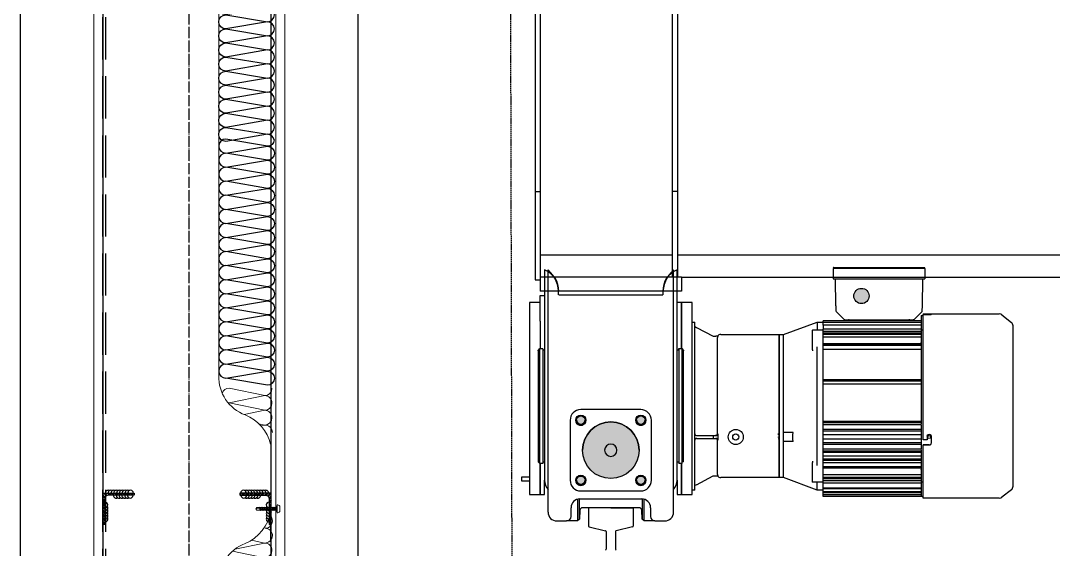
# Model space of a CAD drawing. Extents: x -1899985 to 1774885, y 556286 to 2175695.
# Drawn here: x -1703410 to -1701573, y 576213 to 577153 of the extents above; entities that cross this region are included whole.
import ezdxf

# ---------------------------------------------------------------- set-up
doc = ezdxf.new("R2010")
doc.units = 0
doc.header["$LTSCALE"] = 10
doc.header["$MEASUREMENT"] = 0
for name, pattern in [('20剖面图$0$DASH', [0.35, 0.25, -0.1]), ('20剖面图$0$DOTE', [2.42, 2, -0.2, 0.02, -0.2]), ('20剖面图$0$ZN-DASH', [0.35, 0.25, -0.1])]:
    doc.linetypes.add(name, pattern=pattern)
for name, color, linetype in [('20剖面图$0$!ZN1-填充-8', 8, 'Continuous'), ('20剖面图$0$!ZN4-焊缝-8', 8, 'Continuous'), ('20剖面图$0$!ZN5-钢材投影-40', 40, 'Continuous'), ('20剖面图$0$!ZN5-钢材断面-2', 2, 'Continuous'), ('20剖面图$0$!ZN6-虚线-8', 8, '20剖面图$0$ZN-DASH'), ('20剖面图$0$06A-01-03', 7, 'Continuous'), ('20剖面图$0$5剖面线层', 2, 'Continuous'), ('20剖面图$0$A-AXIS-DOTE', 14, '20剖面图$0$DOTE'), ('20剖面图$0$A-LIN-V', 9, 'Continuous'), ('20剖面图$0$COLUMN', 9, 'Continuous'), ('20剖面图$0$FAG16-10.01MA1-被', 7, 'Continuous'), ('20剖面图$0$FAG16-10.02MA1-被', 7, 'Continuous'), ('20剖面图$0$FAG16-10MA1-端梁结构', 7, 'Continuous'), ('20剖面图$0$FAG16-20.02MA1-轴', 7, 'Continuous'), ('20剖面图$0$FHSGH10105-主梁-01', 7, 'Continuous'), ('20剖面图$0$FHSGH10105-主梁-02', 7, 'Continuous'), ('20剖面图$0$FHSGH10105-主梁-06', 7, 'Continuous'), ('20剖面图$0$Fill', 8, 'Continuous'), ('20剖面图$0$G80接口', 7, 'Continuous'), ('20剖面图$0$G80箱体', 7, 'Continuous'), ('20剖面图$0$六角头螺栓_M5-135', 7, 'Continuous'), ('20剖面图$0$后端盖', 7, 'Continuous'), ('20剖面图$0$左缓冲器_M', 7, 'Continuous'), ('20剖面图$0$接线盒', 7, 'Continuous'), ('20剖面图$0$接线盒盖', 7, 'Continuous'), ('20剖面图$0$机壳', 7, 'Continuous'), ('20剖面图$0$电机接线盒密封垫', 7, 'Continuous'), ('20剖面图$0$端梁装置_M', 7, 'Continuous'), ('20剖面图$0$端盖', 7, 'Continuous'), ('20剖面图$0$连接板', 7, 'Continuous'), ('20剖面图$0$齿轴1', 7, 'Continuous'), ('A-LIN-V', 9, 'Continuous')]:
    doc.layers.add(name, color=color, linetype=linetype)
doc.layers.add('20剖面图$0$0_INSULATION', color=252, linetype='Continuous', lineweight=9, transparency=0.2)
doc.layers.add('20剖面图$0$0_SCREW RIVET', color=4, linetype='Continuous', lineweight=15)
doc.layers.add('20剖面图$0$彩钢板', color=6, linetype='Continuous', lineweight=15)

# ---------------------------------------------------------------- blocks, each defined once
blk = doc.blocks.new('20剖面图$0$G$C845E5159')
at = {"layer": '20剖面图$0$COLUMN'}
for points in [[(300, 700), (300, -11000), (-300, -11000), (-300, 700), (300, 700)], [(16800, 700), (16800, -11000), (16200, -11000), (16200, 700), (16800, 700)]]:
    blk.add_lwpolyline(points, dxfattribs=at)
blk = doc.blocks.new('20剖面图$0$zw$F472')
at = {"layer": '20剖面图$0$5剖面线层'}
h = blk.add_hatch(color=250, dxfattribs=at)
h.dxf.hatch_style = 1
h.paths.add_polyline_path([(78, 46, 1), (14, 46, 1)])
at = {"layer": '20剖面图$0$左缓冲器_M', "color": 7, "linetype": 'Continuous'}
for p, q in [((80, 92), (12, 92)), ((80, 92), (12, 92)), ((0, 80), (0, 12)), ((92, 12), (92, 80)), ((12, 0), (80, 0))]:
    blk.add_line(p, q, dxfattribs=at)
blk.add_circle((46, 46), 32, dxfattribs=at)
blk.add_circle((46, 46), 32, dxfattribs=at)
for centre, radius, start, end in [((12, 80), 12, 90, 180), ((12, 80), 12, 90, 180), ((12, 80), 5.76, 0, 359.9997), ((80, 80), 5.77, 0, 359.9997), ((80, 80), 5.76, 138.2865, 359.9997), ((80, 80), 12, 0, 90), ((80, 80), 12, 0, 90), ((80, 80), 5.76, 0, 30.6637), ((12, 80), 5.76, 179.9997, 359.9997), ((46, 46), 32, 0, 179.9997), ((80, 80), 5.76, 179.9997, 359.9997), ((12, 12), 12, 180, 270), ((12, 12), 5.76, 0, 359.9997), ((12, 12), 5.76, 179.9997, 359.9997), ((80, 12), 5.76, 0, 359.9997), ((80, 12), 5.76, 179.9997, 359.9997), ((80, 12), 12, 270, 0), ((80, 12), 5.77, 240.2721, 271.2954), ((80, 12), 5.77, 240.2724, 271.2951)]:
    blk.add_arc(centre, radius, start, end, dxfattribs=at)
at = {"layer": '20剖面图$0$端梁装置_M', "color": 7, "linetype": 'Continuous'}
for centre, start in [((12, 80), 0), ((80, 80), 0), ((12, 80), 179.9997), ((80, 80), 179.9997), ((12, 12), 0), ((12, 12), 179.9997), ((80, 12), 0), ((80, 12), 179.9997)]:
    blk.add_arc(centre, 4.8, start, 359.9997, dxfattribs=at)
blk = doc.blocks.new('20剖面图$0$3243243')
at = {"layer": '20剖面图$0$5剖面线层'}
h = blk.add_hatch(color=4, dxfattribs=at)
h.dxf.hatch_style = 1
h.paths.add_polyline_path([(1563064.9, 576038.9, 1), (1563037.7, 576038.9, 1)])
h = blk.add_hatch(color=4, dxfattribs=at)
h.dxf.hatch_style = 1
h.paths.add_polyline_path([(1562651.3, 575818.1, -0.999997), (1562666.4, 575818.1, -0.999997), (1562651.3, 575818.1)])
h.paths.add_polyline_path([(1562544.4, 575818.1, -0.999997), (1562559.5, 575818.1, -0.999997), (1562544.4, 575818.1)])
h.paths.add_polyline_path([(1562544.4, 575711.2, -0.999997), (1562559.5, 575711.2, -0.999996)])
h.paths.add_polyline_path([(1562651.3, 575711.2, -0.999997), (1562666.4, 575711.2, -0.999997)])
at = {"color": 6, "linetype": '20剖面图$0$DASH'}
blk.add_line((1562425.4, 577182.5), (1562434.8, 573190), dxfattribs=at)
at = {"color": 4}
blk.add_line((1562734.6, 575744.2), (1562731.5, 575744.2), dxfattribs=at)
at = {"color": 4, "ltscale": 0.5}
for p, q in [((1562565.5, 575660.9), (1562565.5, 575629.8)), ((1562605.4, 575662.5), (1562567.1, 575662.5)), ((1562605.4, 575662.5), (1562643.7, 575662.5)), ((1562645.3, 575660.9), (1562645.3, 575629.8)), ((1562566.7, 575628.3), (1562595.8, 575621.6)), ((1562597, 575620.1), (1562597, 575588.5)), ((1562613.8, 575620.1), (1562613.8, 575588.5)), ((1562644.1, 575628.3), (1562615, 575621.6))]:
    blk.add_line(p, q, dxfattribs=at)
at = {"color": 4}
blk.add_lwpolyline([(1562447.3, 575717.5), (1562460.8, 575717.5), (1562460.8, 575709.7), (1562447.3, 575709.7)], close=True, dxfattribs=at)
at = {"color": 4, "ltscale": 0.5}
for centre, start, end in [((1562567.1, 575660.9), 90, 180), ((1562643.7, 575660.9), 0, 90), ((1562567.1, 575629.8), 180, 257), ((1562595.4, 575620.1), 0, 77), ((1562615.4, 575620.1), 103, 180), ((1562643.7, 575629.8), 283, 0), ((1562595.4, 575588.5), 283, 0), ((1562615.4, 575588.5), 180, 257)]:
    blk.add_arc(centre, 1.57, start, end, dxfattribs=at)
at = {"layer": '20剖面图$0$06A-01-03', "color": 4, "linetype": 'Continuous'}
for p, q in [((1563160.9, 576006.9), (1563160.9, 576006.8)), ((1563160.9, 576006.9), (1563168, 576006.9)), ((1563168, 576006.8), (1563160.9, 576006.8)), ((1563160.9, 576006.8), (1563160.9, 576006)), ((1563160.9, 575783.4), (1563160.9, 576006)), ((1563160.9, 576006), (1563171.9, 576006)), ((1563168, 576006.9), (1563168, 576006.8)), ((1563168, 576006), (1563168, 576006.8)), ((1563175.8, 576006.5), (1563175.8, 576006.9)), ((1563175.8, 576006.9), (1563296.5, 576006.9)), ((1563301.3, 576005.3), (1563318.2, 575992)), ((1563321.2, 575700.6), (1563321.2, 575985.8)), ((1563168, 575788.9), (1563168, 575783.4)), ((1563175.8, 575777.9), (1563175.8, 575788.9)), ((1563168, 575783.4), (1563160.9, 575783.4)), ((1563171.9, 575774.1), (1563160.9, 575774.1)), ((1563160.9, 575774), (1563160.9, 575774.1)), ((1563160.9, 575679.5), (1563160.9, 575774)), ((1563160.9, 575774), (1563171.9, 575774)), ((1563318.2, 575694.4), (1563301.3, 575681.1)), ((1563168, 575679.5), (1563160.9, 575679.5)), ((1563296.5, 575679.5), (1563175.8, 575679.5))]:
    blk.add_line(p, q, dxfattribs=at)
for centre, radius, start, end in [((1563171.9, 576088.8), 81.9, 267.251, 272.749), ((1563296.5, 575999.1), 7.86, 51.8428, 90), ((1563313.3, 575985.8), 7.86, 0, 51.8428), ((1563171.9, 575788.9), 3.93, 359.6522, 180.3478), ((1563171.9, 575778), 3.91, 269.7971, 359.8507), ((1563171.9, 575777.9), 3.91, 269.7873, 359.8627), ((1563313.3, 575700.6), 7.86, 308.1572, 0), ((1563171.9, 575597.6), 81.9, 87.251, 92.749), ((1563296.5, 575687.3), 7.86, 270, 308.1572)]:
    blk.add_arc(centre, radius, start, end, dxfattribs=at)
blk.add_open_spline([(1563171.9, 576006), (1563172, 576006), (1563172.2, 576006), (1563172.4, 576006), (1563172.7, 576006), (1563173, 576006), (1563173.5, 576006.1), (1563174.1, 576006.1), (1563174.7, 576006.2), (1563175.2, 576006.2), (1563175.5, 576006.3), (1563175.7, 576006.3), (1563175.8, 576006.4), (1563175.8, 576006.4), (1563175.8, 576006.4), (1563175.8, 576006.5)], degree=3, knots=[0, 0, 0, 0, 0.041659, 0.083241, 0.124924, 0.187526, 0.250171, 0.374622, 0.499792, 0.624328, 0.7493, 0.81163, 0.874211, 0.937221, 1, 1, 1, 1], dxfattribs=at)
at = {"layer": '20剖面图$0$FAG16-10.01MA1-被', "color": 4, "linetype": 'Continuous'}
for p, q in [((1562546.1, 575677.6), (1562546.1, 575638.9)), ((1562549.6, 575642.1), (1562549.6, 575678.2)), ((1562661.2, 575678.2), (1562661.2, 575642.2)), ((1562664.5, 575638.9), (1562664.5, 575677.6)), ((1562550.4, 575658), (1562549.6, 575642.1)), ((1562655.7, 575662.5), (1562555.1, 575662.5)), ((1562661.2, 575642.2), (1562660.4, 575658)), ((1562546.1, 575638.9), (1562526.8, 575638.9)), ((1562549.6, 575642.1), (1562546.1, 575638.9)), ((1562664.5, 575638.9), (1562661.2, 575642.2)), ((1562684, 575638.9), (1562664.5, 575638.9))]:
    blk.add_line(p, q, dxfattribs=at)
for centre, start, end in [((1562555.1, 575657.8), 90, 177), ((1562655.7, 575657.8), 3, 90)]:
    blk.add_arc(centre, 4.71, start, end, dxfattribs=at)
at = {"layer": '20剖面图$0$FAG16-10.02MA1-被', "color": 4, "linetype": 'Continuous'}
for p, q in [((1562476.1, 575942.2), (1562479.3, 575945.3)), ((1562476.1, 575941.2), (1562476.1, 575942.2)), ((1562476.1, 575941.2), (1562476.1, 575744.2)), ((1562479.3, 575945.3), (1562479.3, 575944.3)), ((1562479.3, 575945.3), (1562484.5, 575945.3)), ((1562479.3, 575741.1), (1562479.3, 575944.3)), ((1562484.5, 575944.3), (1562484.5, 575945.3)), ((1562484.5, 575944.3), (1562484.5, 575741.1)), ((1562484.5, 575943), (1562487.5, 575943)), ((1562723.3, 575943), (1562726.3, 575943)), ((1562726.3, 575944.3), (1562726.3, 575945.3)), ((1562726.3, 575945.3), (1562731.5, 575945.3)), ((1562726.3, 575944.3), (1562726.3, 575741.1)), ((1562731.5, 575944.3), (1562731.5, 575945.3)), ((1562731.5, 575945.3), (1562734.6, 575942.2)), ((1562731.5, 575944.3), (1562731.5, 575741.1)), ((1562734.6, 575942.2), (1562734.6, 575941.2)), ((1562734.6, 575744.2), (1562734.6, 575941.2)), ((1562479.3, 575741.1), (1562476.1, 575744.2)), ((1562484.5, 575741.1), (1562479.3, 575741.1)), ((1562487.5, 575743.4), (1562484.5, 575743.4)), ((1562726.3, 575743.4), (1562723.3, 575743.4)), ((1562731.5, 575741.1), (1562726.3, 575741.1))]:
    blk.add_line(p, q, dxfattribs=at)
at = {"layer": '20剖面图$0$FAG16-10MA1-端梁结构', "color": 4, "linetype": 'Continuous'}
for p, q in [((1562487.5, 576085.2), (1562487.5, 575711.2)), ((1562493.8, 575654.6), (1562493.8, 576085.2)), ((1562717, 575654.6), (1562717, 576085.2)), ((1562723.3, 575711.2), (1562723.3, 576085.2)), ((1562698.1, 576047.3), (1562512.7, 576047.3)), ((1562512.7, 576041.1), (1562698.1, 576041.1)), ((1562731.1, 576027.1), (1562723.3, 576027.1)), ((1562731.1, 575995.6), (1562731.1, 576027.1)), ((1562731.1, 575995.6), (1562731.1, 575945.3)), ((1562479.7, 575717.5), (1562479.7, 575741.1)), ((1562731.1, 575741.1), (1562731.1, 575717.5)), ((1562479.7, 575717.5), (1562479.7, 575686.1)), ((1562487.5, 575686.1), (1562487.5, 575711.2)), ((1562723.3, 575711.2), (1562723.3, 575686.1)), ((1562731.1, 575686.1), (1562731.1, 575717.5)), ((1562479.7, 575686.1), (1562487.5, 575686.1)), ((1562550.4, 575678.2), (1562660.4, 575678.2)), ((1562723.3, 575686.1), (1562731.1, 575686.1)), ((1562534.7, 575646.8), (1562534.7, 575662.5)), ((1562676.1, 575662.5), (1562676.1, 575646.8)), ((1562509.5, 575638.9), (1562526.8, 575638.9)), ((1562684, 575638.9), (1562701.3, 575638.9))]:
    blk.add_line(p, q, dxfattribs=at)
for centre, radius, start, end in [((1562474, 576048.9), 38.7, 357.6766, 69.5037), ((1562457.8, 576043.7), 54.9, 357.2127, 49.0501), ((1562753, 576043.7), 54.9, 130.9499, 182.7873), ((1562736.8, 576048.9), 38.7, 110.4963, 182.3234), ((1562605.4, 575764.6), 11, 0, 180), ((1562605.4, 575764.6), 11, 180, 0), ((1562512.7, 575711.2), 25.1, 180, 221.4096), ((1562698.1, 575711.2), 25.1, 318.5904, 0), ((1562550.4, 575662.5), 15.7, 90, 180), ((1562660.4, 575662.5), 15.7, 0, 90), ((1562509.5, 575654.6), 15.7, 180, 270), ((1562526.8, 575646.8), 7.86, 270, 0), ((1562684, 575646.8), 7.86, 180, 270), ((1562701.3, 575654.6), 15.7, 270, 0)]:
    blk.add_arc(centre, radius, start, end, dxfattribs=at)
at = {"layer": '20剖面图$0$FAG16-20.02MA1-轴', "color": 4, "linetype": 'Continuous'}
for p, q in [((1562460.8, 576027.1), (1562460.8, 575995.6)), ((1562479.7, 576027.1), (1562460.8, 576027.1)), ((1562731.1, 576027.1), (1562731.1, 575995.6)), ((1562750, 576027.1), (1562731.1, 576027.1)), ((1562750, 575995.6), (1562750, 576027.1)), ((1562460.8, 575995.6), (1562460.8, 575717.5)), ((1562731.1, 575945.3), (1562731.1, 575995.6)), ((1562750, 575717.5), (1562750, 575995.6)), ((1562479.7, 575741.1), (1562479.7, 575717.5)), ((1562731.1, 575717.5), (1562731.1, 575741.1)), ((1562460.8, 575717.5), (1562460.8, 575686.1)), ((1562479.7, 575686.1), (1562479.7, 575717.5)), ((1562731.1, 575717.5), (1562731.1, 575686.1)), ((1562750, 575686.1), (1562750, 575717.5)), ((1562460.8, 575686.1), (1562479.7, 575686.1)), ((1562731.1, 575686.1), (1562750, 575686.1))]:
    blk.add_line(p, q, dxfattribs=at)
at = {"layer": '20剖面图$0$FHSGH10105-主梁-01', "color": 4, "linetype": 'Continuous'}
for p, q in [((1562470.6, 576982.5), (1562470.6, 576224.5)), ((1562479.7, 576982.5), (1562479.7, 576224.5)), ((1562470.6, 576224.5), (1562479.7, 576224.5)), ((1562470.6, 576224.5), (1562470.6, 576067.4)), ((1562479.7, 576224.5), (1562479.7, 576067.4)), ((1562470.6, 576067.4), (1562479.7, 576067.4))]:
    blk.add_line(p, q, dxfattribs=at)
at = {"layer": '20剖面图$0$FHSGH10105-主梁-02', "color": 4, "linetype": 'Continuous'}
for p, q in [((1562715.4, 576224.9), (1562715.4, 576982.5)), ((1562724.4, 576224.9), (1562724.4, 576982.5)), ((1562715.4, 576072.5), (1562715.4, 576224.9)), ((1562724.4, 576224.9), (1562715.4, 576224.9)), ((1562724.4, 576072.5), (1562724.4, 576224.9)), ((1562724.4, 576072.5), (1562715.4, 576072.5))]:
    blk.add_line(p, q, dxfattribs=at)
at = {"layer": '20剖面图$0$FHSGH10105-主梁-06', "color": 4, "linetype": 'Continuous'}
for p, q in [((1562479.7, 576111.8), (1562715.4, 576111.8)), ((1562724.4, 576111.8), (1570255.4, 576111.8)), ((1562731.1, 576072.5), (1570255.4, 576072.5))]:
    blk.add_line(p, q, dxfattribs=at)
at = {"layer": '20剖面图$0$G80接口', "color": 4, "linetype": 'Continuous'}
for p, q in [((1562912.6, 575970.5), (1562972.3, 575992.5)), ((1562972.3, 575992.5), (1562972.3, 575979)), ((1562972.3, 575992.5), (1562983.3, 575992.5)), ((1562983.3, 575987.1), (1562983.3, 575980.1)), ((1562904.8, 575715.9), (1562904.8, 575970.5)), ((1562904.8, 575970.5), (1562912.6, 575970.5)), ((1562912.6, 575796.1), (1562912.6, 575970.5)), ((1562964.5, 575978.9), (1562964.5, 575978.3)), ((1562964.5, 575977.6), (1562964.5, 575978.3)), ((1562983.3, 575978.3), (1562964.5, 575978.3)), ((1562964.5, 575968.6), (1562964.5, 575977.6)), ((1562964.5, 575966.5), (1562964.5, 575968.6)), ((1562983.3, 575968.6), (1562983.3, 575977.6)), ((1562964.5, 575943.4), (1562964.5, 575966.5)), ((1562983.3, 575953.1), (1562983.3, 575962.9)), ((1562964.5, 575943.4), (1562964.5, 575941.1)), ((1562972.3, 575739.5), (1562972.3, 575946.9)), ((1562983.3, 575889.9), (1562983.3, 575944.8)), ((1562983.3, 575816), (1562983.3, 575882.3)), ((1562983.3, 575801.2), (1562983.3, 575810)), ((1562929.6, 575796.1), (1562912.6, 575796.1)), ((1562912.6, 575780.3), (1562912.6, 575796.1)), ((1562983.3, 575784.3), (1562983.3, 575792.1)), ((1562929.6, 575780.3), (1562912.6, 575780.3)), ((1562912.6, 575715.9), (1562912.6, 575780.3)), ((1562983.3, 575766.4), (1562983.3, 575774.9)), ((1562983.3, 575753.5), (1562983.3, 575760.5)), ((1562964.5, 575745.3), (1562964.5, 575743)), ((1562964.5, 575719.9), (1562964.5, 575743)), ((1562983.3, 575741.6), (1562983.3, 575746.5)), ((1562983.3, 575723.5), (1562983.3, 575733.3)), ((1562912.6, 575715.9), (1562904.8, 575715.9)), ((1562972.3, 575693.9), (1562912.6, 575715.9)), ((1562964.5, 575717.8), (1562964.5, 575719.9)), ((1562964.5, 575708.9), (1562964.5, 575717.8)), ((1562983.3, 575708.9), (1562983.3, 575717.8)), ((1562964.5, 575708.1), (1562964.5, 575708.9)), ((1562964.5, 575708.1), (1562964.5, 575707.5)), ((1562983.3, 575708.1), (1562964.5, 575708.1)), ((1562972.3, 575693.9), (1562972.3, 575707.4)), ((1562983.3, 575693.9), (1562972.3, 575693.9))]:
    blk.add_line(p, q, dxfattribs=at)
for centre, radius, start, end in [((1562972, 575979), 0.34, 332.0769, 0.27), ((1564540.7, 576449.1), 1646.8, 197.6875, 197.7471), ((1562971.5, 575946.9), 0.868, 359.567, 17.3644), ((1562957.9, 575788.2), 29.4, 164.4802, 195.5198), ((1564541.2, 575237.2), 1647.3, 162.253, 162.3125), ((1562971.5, 575739.5), 0.868, 342.6356, 0.433), ((1562972, 575707.4), 0.34, 359.73, 27.9231)]:
    blk.add_arc(centre, radius, start, end, dxfattribs=at)
for points, knots in [([(1562972.3, 575978.8), (1562972.3, 575978.8), (1562972.2, 575978.7), (1562972.2, 575978.6), (1562972.1, 575978.5), (1562972, 575978.5), (1562972, 575978.4), (1562972, 575978.4), (1562972, 575978.4), (1562971.9, 575978.4), (1562971.9, 575978.4), (1562971.9, 575978.4), (1562971.9, 575978.4), (1562971.8, 575978.4), (1562971.8, 575978.4), (1562971.8, 575978.3), (1562971.8, 575978.3), (1562971.8, 575978.3), (1562971.8, 575978.3), (1562971.8, 575978.3), (1562971.8, 575978.3), (1562971.8, 575978.3), (1562971.8, 575978.3), (1562971.8, 575978.3)], [0, 0, 0, 0, 0.125, 0.25, 0.375, 0.5, 0.625, 0.625, 0.65625, 0.65625, 0.6875, 0.75, 0.875, 0.875, 0.9375, 0.96875, 0.984375, 0.988281, 0.988281, 0.990234, 0.990234, 0.992187, 1, 1, 1, 1]), ([(1562972.3, 575707.6), (1562972.3, 575707.6), (1562972.2, 575707.7), (1562972.2, 575707.8), (1562972.1, 575707.9), (1562972.1, 575707.9), (1562972, 575708), (1562972, 575708), (1562972, 575708), (1562972, 575708), (1562971.9, 575708), (1562971.9, 575708.1), (1562971.8, 575708.1), (1562971.8, 575708.1), (1562971.8, 575708.1), (1562971.8, 575708.1), (1562971.8, 575708.1), (1562971.8, 575708.1), (1562971.8, 575708.1), (1562971.8, 575708.1), (1562971.8, 575708.1)], [0, 0, 0, 0, 0.125, 0.25, 0.375, 0.5, 0.5, 0.5625, 0.5625, 0.625, 0.75, 0.875, 0.875, 0.9375, 0.96875, 0.984375, 0.988281, 0.988281, 0.992188, 1, 1, 1, 1])]:
    blk.add_open_spline(points, degree=3, knots=knots, dxfattribs=at)
at = {"layer": '20剖面图$0$G80箱体', "color": 4, "linetype": 'Continuous'}
for p, q in [((1562750, 575992.5), (1562754.7, 575992.5)), ((1562754.7, 575693.9), (1562754.7, 575992.5)), ((1562754.7, 575984.6), (1562757.8, 575983)), ((1562757.8, 575983), (1562787.7, 575967.3)), ((1562801, 575970.5), (1562904.8, 575970.5)), ((1562904.8, 575970.5), (1562904.8, 575715.9)), ((1562787.7, 575967.3), (1562792.2, 575967.3)), ((1562795.7, 575967.3), (1562792.2, 575967.3)), ((1562794.8, 575964), (1562794.8, 575793.7)), ((1562757.8, 575790.6), (1562787.7, 575790.6)), ((1562757.8, 575785.8), (1562787.7, 575785.8)), ((1562787.7, 575790.6), (1562792.2, 575790.6)), ((1562787.7, 575790.6), (1562787.7, 575785.8)), ((1562787.7, 575785.8), (1562792.2, 575785.8)), ((1562795.7, 575793.6), (1562795.7, 575782.8)), ((1562794.8, 575782.7), (1562794.8, 575722.4)), ((1562757.8, 575703.4), (1562787.7, 575719.1)), ((1562787.7, 575719.1), (1562792.2, 575719.1)), ((1562792.2, 575719.1), (1562795.7, 575719.1)), ((1562904.8, 575715.9), (1562801, 575715.9)), ((1562754.7, 575693.9), (1562750, 575693.9)), ((1562757.8, 575703.4), (1562754.7, 575701.8))]:
    blk.add_line(p, q, dxfattribs=at)
for radius in [13.4, 5.43]:
    blk.add_circle((1562827.8, 575788.2), radius, dxfattribs=at)
for centre, radius, start, end in [((1562801, 575964.2), 6.29, 90, 149.5894), ((1562801.1, 575964), 6.35, 147.957, 180.0192), ((1562757.8, 575793.7), 3.14, 180, 270), ((1562757.8, 575782.7), 3.14, 90, 180), ((1562801.1, 575722.4), 6.35, 179.9807, 212.0431), ((1562801, 575722.2), 6.29, 210.3893, 270)]:
    blk.add_arc(centre, radius, start, end, dxfattribs=at)
for points, degree, knots in [([(1562794.8, 575793.7), (1562794.8, 575793.3), (1562794.7, 575792.9), (1562794.4, 575792.1), (1562794.1, 575791.8), (1562793.5, 575791.2), (1562793.2, 575791), (1562792.4, 575790.6), (1562792, 575790.6), (1562791.6, 575790.6)], 3, [0, 0, 0, 0, 0.25, 0.25, 0.5, 0.5, 0.75, 0.75, 1, 1, 1, 1]), ([(1562791.6, 575785.8), (1562792, 575785.8), (1562792.4, 575785.8), (1562793.2, 575785.5), (1562793.5, 575785.2), (1562794.1, 575784.6), (1562794.4, 575784.3), (1562794.7, 575783.5), (1562794.8, 575783.1), (1562794.8, 575782.7)], 3, [0, 0, 0, 0, 0.25, 0.25, 0.5, 0.5, 0.75, 0.75, 1, 1, 1, 1]), ([(1562792.2, 575790.6), (1562792.9, 575790.6), (1562793.5, 575790.8), (1562794.1, 575791), (1562794.6, 575791.4), (1562794.8, 575791.6), (1562795, 575791.8), (1562795.2, 575792.1), (1562795.4, 575792.4), (1562795.5, 575792.6), (1562795.6, 575792.9), (1562795.7, 575793.3), (1562795.7, 575793.6)], 2, [0, 0, 0, 0.25, 0.25, 0.5, 0.5, 0.625, 0.625, 0.75, 0.75, 0.875, 0.875, 1, 1, 1]), ([(1562795.7, 575782.8), (1562795.7, 575783.5), (1562795.4, 575784), (1562795.2, 575784.3), (1562795, 575784.6), (1562794.8, 575784.8), (1562794.6, 575785), (1562794.1, 575785.4), (1562793.5, 575785.6), (1562792.9, 575785.8), (1562792.2, 575785.8)], 2, [0, 0, 0, 0.25, 0.25, 0.375, 0.375, 0.5, 0.5, 0.75, 0.75, 1, 1, 1])]:
    blk.add_open_spline(points, degree=degree, knots=knots, dxfattribs=at)
at = {"layer": '20剖面图$0$六角头螺栓_M5-135', "color": 4, "linetype": 'Continuous'}
for p, q in [((1562983.3, 575971), (1563002.7, 575971)), ((1563002.7, 575971), (1563157.8, 575971)), ((1563002.7, 575715.4), (1562983.3, 575715.4)), ((1563157.8, 575715.4), (1563002.7, 575715.4))]:
    blk.add_line(p, q, dxfattribs=at)
at = {"layer": '20剖面图$0$后端盖', "color": 4, "linetype": 'Continuous'}
for p, q in [((1563157.8, 576004), (1563157.8, 576004.3)), ((1563157.8, 576004.3), (1563160.9, 576004.3)), ((1563157.8, 576004), (1563157.8, 576002.7)), ((1563157.8, 576002.7), (1563157.8, 575994.9)), ((1563157.8, 575987.1), (1563157.8, 575980.1)), ((1563157.8, 575978.7), (1563160.9, 575978.7)), ((1563157.8, 575978.4), (1563157.8, 575967.7)), ((1563157.8, 575956.3), (1563157.8, 575956.5)), ((1563157.8, 575956.3), (1563157.8, 575953.1)), ((1563157.8, 575945.6), (1563157.8, 575889.9)), ((1563157.8, 575883.6), (1563157.8, 575816)), ((1563157.8, 575810), (1563157.8, 575801.6)), ((1563157.8, 575795.6), (1563157.8, 575780.8)), ((1563157.8, 575774.9), (1563157.8, 575766.4)), ((1563157.8, 575760.5), (1563157.8, 575752.8)), ((1563157.8, 575746.5), (1563157.8, 575740.8)), ((1563157.8, 575732.8), (1563157.8, 575730.1)), ((1563157.8, 575729.9), (1563157.8, 575730.1)), ((1563157.8, 575718.7), (1563157.8, 575708)), ((1563160.9, 575707.7), (1563157.8, 575707.7)), ((1563157.8, 575682.4), (1563157.8, 575682.1)), ((1563160.9, 575682.1), (1563157.8, 575682.1))]:
    blk.add_line(p, q, dxfattribs=at)
blk.add_circle((1563171.9, 575788.2), 2.55, dxfattribs=at)
at = {"layer": '20剖面图$0$接线盒', "color": 4, "linetype": 'Continuous'}
for p, q in [((1563005.8, 576021.3), (1563004.9, 576069.6)), ((1563159.7, 576021.3), (1563160.5, 576069.6)), ((1563005.8, 576021.3), (1563005.9, 576012.7)), ((1563006.9, 576010.5), (1563021.2, 575996.5)), ((1563144.3, 575996.5), (1563158.6, 576010.5)), ((1563159.5, 576012.7), (1563159.7, 576021.3)), ((1563021.8, 575996.5), (1563021.2, 575996.5)), ((1563021.8, 575996.5), (1563028.1, 575996.5)), ((1563029.6, 575996.5), (1563028.1, 575996.5)), ((1563029.6, 575996.5), (1563135.8, 575996.5)), ((1563137.4, 575996.5), (1563135.8, 575996.5)), ((1563137.4, 575996.5), (1563143.6, 575996.5)), ((1563144.3, 575996.5), (1563143.6, 575996.5))]:
    blk.add_line(p, q, dxfattribs=at)
blk.add_circle((1563051.3, 576038.9), 13.6, dxfattribs=at)
for centre, start, end in [((1563009.1, 576012.8), 181, 225.5), ((1563156.4, 576012.8), 314.5, 359)]:
    blk.add_arc(centre, 3.14, start, end, dxfattribs=at)
at = {"layer": '20剖面图$0$接线盒盖', "color": 4, "linetype": 'Continuous'}
for p, q in [((1563001.3, 576087.7), (1563001, 576069.6)), ((1563002.1, 576089.5), (1563163.3, 576089.5)), ((1563002.1, 576089), (1563002.1, 576089.5)), ((1563002.1, 576089), (1563002.1, 576088.4)), ((1563002.1, 576088.4), (1563009.2, 576088.4)), ((1563009.2, 576088.4), (1563156.3, 576088.4)), ((1563156.3, 576088.4), (1563163.3, 576088.4)), ((1563163.3, 576089), (1563164.1, 576088.9)), ((1563164.1, 576087.7), (1563164.4, 576069.6)), ((1563001, 576069.6), (1563008.9, 576069.6)), ((1563008.9, 576069.6), (1563156.6, 576069.6)), ((1563156.6, 576069.6), (1563164.4, 576069.6))]:
    blk.add_line(p, q, dxfattribs=at)
for centre, radius, start, end in [((1563002.1, 576088.8), 0.79, 91.6365, 171.0157), ((1563002.1, 576088.8), 0.786, 90, 91.4003), ((1563163.3, 576088.8), 0.786, 88.5997, 90), ((1563158.3, 576089.3), 5, 356.8455, 3.1545), ((1563163.3, 576088.8), 0.791, 9.0859, 88.2619), ((1563163.3, 576087.7), 0.786, 1.0038, 89.9962), ((1563163.3, 576088.8), 0.785, 0.9973, 8.7508)]:
    blk.add_arc(centre, radius, start, end, dxfattribs=at)
blk.add_open_spline([(1563002.1, 576088.4), (1563001.9, 576088.4), (1563001.7, 576088.4), (1563001.4, 576088.1), (1563001.3, 576087.9), (1563001.3, 576087.7)], degree=3, knots=[0, 0, 0, 0, 0.5, 0.5, 1, 1, 1, 1], dxfattribs=at)
at = {"layer": '20剖面图$0$机壳', "color": 4, "linetype": 'Continuous'}
for p, q in [((1562983.3, 575991.8), (1562983.3, 575994.9)), ((1563157.8, 575994.9), (1562983.3, 575994.9)), ((1562983.3, 575987.1), (1562983.3, 575991.8)), ((1563157.8, 575991.8), (1562983.3, 575991.8)), ((1563157.8, 575987.1), (1562983.3, 575987.1)), ((1563157.8, 575994.9), (1563157.8, 575991.8)), ((1563157.8, 575991.8), (1563157.8, 575987.1)), ((1562983.3, 575975.9), (1562983.3, 575980.1)), ((1563157.8, 575980.1), (1562983.3, 575980.1)), ((1563157.8, 575975.9), (1562983.3, 575975.9)), ((1563157.8, 575972.6), (1562983.3, 575972.6)), ((1562983.3, 575965.6), (1562983.3, 575970.4)), ((1563157.8, 575970.4), (1562983.3, 575970.4)), ((1563157.8, 575980.1), (1563157.8, 575975.9)), ((1563157.8, 575970.4), (1563157.8, 575965.6)), ((1562983.3, 575962.9), (1562983.3, 575965.6)), ((1563157.8, 575965.6), (1562983.3, 575965.6)), ((1563157.8, 575953.6), (1562983.3, 575953.6)), ((1562983.3, 575951), (1562983.3, 575953.1)), ((1563157.8, 575953.1), (1562983.3, 575953.1)), ((1562983.3, 575944.8), (1562983.3, 575951)), ((1563157.8, 575951), (1562983.3, 575951)), ((1563157.8, 575965.6), (1563157.8, 575956.5)), ((1563157.8, 575953.1), (1563157.8, 575951)), ((1563157.8, 575951), (1563157.8, 575945.6)), ((1563157.8, 575944), (1562983.3, 575944)), ((1562983.3, 575887.7), (1562983.3, 575889.9)), ((1563157.8, 575889.9), (1562983.3, 575889.9)), ((1562983.3, 575882.9), (1562983.3, 575887.7)), ((1563157.8, 575887.7), (1562983.3, 575887.7)), ((1563157.8, 575882.3), (1562983.3, 575882.3)), ((1563157.8, 575889.9), (1563157.8, 575887.7)), ((1563157.8, 575887.7), (1563157.8, 575883.6)), ((1562983.3, 575813.6), (1562983.3, 575816)), ((1563157.8, 575816), (1562983.3, 575816)), ((1562983.3, 575810.4), (1562983.3, 575813.6)), ((1563157.8, 575813.6), (1562983.3, 575813.6)), ((1563157.8, 575810), (1562983.3, 575810)), ((1563157.8, 575816), (1563157.8, 575813.6)), ((1563157.8, 575813.6), (1563157.8, 575810.8)), ((1563157.8, 575801.6), (1562983.3, 575801.6)), ((1562983.3, 575798.4), (1562983.3, 575801.2)), ((1562983.3, 575792.1), (1562983.3, 575798.4)), ((1563157.8, 575798.4), (1562983.3, 575798.4)), ((1563157.8, 575792.1), (1562983.3, 575792.1)), ((1562983.3, 575778), (1562983.3, 575784.3)), ((1563157.8, 575784.3), (1562983.3, 575784.3)), ((1563157.8, 575800.8), (1563157.8, 575798.4)), ((1563157.8, 575798.4), (1563157.8, 575792.1)), ((1563157.8, 575784.3), (1563157.8, 575778)), ((1562983.3, 575775.2), (1562983.3, 575778)), ((1563157.8, 575778), (1562983.3, 575778)), ((1563157.8, 575774.9), (1562983.3, 575774.9)), ((1563157.8, 575766.4), (1562983.3, 575766.4)), ((1562983.3, 575762.8), (1562983.3, 575766)), ((1563157.8, 575778), (1563157.8, 575775.6)), ((1563157.8, 575765.6), (1563157.8, 575762.8)), ((1562983.3, 575760.5), (1562983.3, 575762.8)), ((1563157.8, 575762.8), (1562983.3, 575762.8)), ((1563157.8, 575760.5), (1562983.3, 575760.5)), ((1563157.8, 575754.1), (1562983.3, 575754.1)), ((1562983.3, 575748.7), (1562983.3, 575753.5)), ((1562983.3, 575746.5), (1562983.3, 575748.7)), ((1563157.8, 575748.7), (1562983.3, 575748.7)), ((1563157.8, 575762.8), (1563157.8, 575760.5)), ((1563157.8, 575752.8), (1563157.8, 575748.7)), ((1563157.8, 575748.7), (1563157.8, 575746.5)), ((1563157.8, 575746.5), (1562983.3, 575746.5)), ((1563157.8, 575742.5), (1562983.3, 575742.5)), ((1562983.3, 575735.4), (1562983.3, 575741.6)), ((1562983.3, 575733.3), (1562983.3, 575735.4)), ((1563157.8, 575735.4), (1562983.3, 575735.4)), ((1563157.8, 575733.3), (1562983.3, 575733.3)), ((1563157.8, 575732.8), (1562983.3, 575732.8)), ((1563157.8, 575740.8), (1563157.8, 575735.4)), ((1563157.8, 575735.4), (1563157.8, 575733.3)), ((1563157.8, 575729.9), (1563157.8, 575720.8)), ((1562983.3, 575720.8), (1562983.3, 575723.5)), ((1562983.3, 575716), (1562983.3, 575720.8)), ((1563157.8, 575720.8), (1562983.3, 575720.8)), ((1563157.8, 575716), (1562983.3, 575716)), ((1563157.8, 575713.8), (1562983.3, 575713.8)), ((1562983.3, 575706.3), (1562983.3, 575710.5)), ((1563157.8, 575710.5), (1562983.3, 575710.5)), ((1563157.8, 575720.8), (1563157.8, 575716)), ((1563157.8, 575710.5), (1563157.8, 575706.3)), ((1562983.3, 575697), (1562983.3, 575706.3)), ((1563157.8, 575706.3), (1562983.3, 575706.3)), ((1562983.3, 575695.8), (1562983.3, 575697)), ((1563157.8, 575697), (1562983.3, 575697)), ((1562983.3, 575690.5), (1562983.3, 575695.8)), ((1563157.8, 575695.8), (1562983.3, 575695.8)), ((1563157.8, 575705.9), (1563157.8, 575697)), ((1563157.8, 575697), (1563157.8, 575695.8)), ((1563157.8, 575695.8), (1563157.8, 575690.5)), ((1562983.3, 575689.6), (1562983.3, 575690.5)), ((1563157.8, 575690.5), (1562983.3, 575690.5)), ((1562983.3, 575685.8), (1562983.3, 575689.6)), ((1563157.8, 575689.6), (1562983.3, 575689.6)), ((1562983.3, 575685.2), (1562983.3, 575685.8)), ((1563157.8, 575685.8), (1562983.3, 575685.8)), ((1562983.3, 575682.6), (1562983.3, 575685.2)), ((1563157.8, 575685.2), (1562983.3, 575685.2)), ((1562983.3, 575682.2), (1562983.3, 575682.6)), ((1563157.8, 575682.6), (1562983.3, 575682.6)), ((1563157.8, 575682.2), (1562983.3, 575682.2)), ((1563157.8, 575690.5), (1563157.8, 575689.6)), ((1563157.8, 575689.6), (1563157.8, 575685.8)), ((1563157.8, 575685.8), (1563157.8, 575685.2)), ((1563157.8, 575685.2), (1563157.8, 575682.6)), ((1563157.8, 575682.6), (1563157.8, 575682.2))]:
    blk.add_line(p, q, dxfattribs=at)
at = {"layer": '20剖面图$0$电机接线盒密封垫', "color": 4, "linetype": 'Continuous'}
for p, q in [((1563023.4, 575994.9), (1563023.4, 575996.5)), ((1563142, 575996.5), (1563142, 575994.9))]:
    blk.add_line(p, q, dxfattribs=at)
at = {"layer": '20剖面图$0$端盖', "color": 4, "linetype": 'Continuous'}
for p, q in [((1562479.7, 575994.2), (1562479.7, 576039.6)), ((1562479.7, 576039.6), (1562487.5, 576039.6)), ((1562479.7, 575994.2), (1562479.7, 575945.3))]:
    blk.add_line(p, q, dxfattribs=at)
at = {"layer": '20剖面图$0$连接板', "color": 4, "linetype": 'Continuous'}
for p, q in [((1562731.1, 576072.5), (1562479.7, 576072.5)), ((1562479.7, 576072.5), (1562479.7, 576047.3)), ((1562731.1, 576072.5), (1562731.1, 576047.3)), ((1562512.7, 576047.3), (1562479.7, 576047.3)), ((1562731.1, 576047.3), (1562698.1, 576047.3))]:
    blk.add_line(p, q, dxfattribs=at)
at = {"layer": '20剖面图$0$齿轴1', "color": 4, "linetype": 'Continuous'}
blk.add_line((1562904, 575785.7), (1562904, 575784.1), dxfattribs=at)
blk.add_arc((1562546.2, 575787.9), 357.7, 359.9169, 0.0674, dxfattribs=at)
blk.add_open_spline([(1562904, 575792.3), (1562904, 575792.5), (1562904, 575792.8), (1562904, 575793.4), (1562904, 575794.2)], degree=2, knots=[0, 0, 0, 0.5, 0.5, 1, 1, 1], dxfattribs=at)
at = {"color": 4, "xscale": 1.571585729816195, "yscale": 1.571585729816195, "zscale": 1.571585729816195, "rotation": 1.046924490949243e-10}
blk.add_blockref('20剖面图$0$zw$F472', (1562533.1, 575692.3), dxfattribs=at)
blk = doc.blocks.new('20剖面图$0$b234swerwr')
at = {"layer": '20剖面图$0$A-LIN-V'}
blk.add_blockref('20剖面图$0$3243243', (-3140460.8, 0), dxfattribs=at)
blk = doc.blocks.new('20剖面图$0$ZN-角钢56X56X4')
at = {"layer": '20剖面图$0$!ZN1-填充-8'}
h = blk.add_hatch(dxfattribs=at)
h.set_pattern_fill('ANSI32', color=256, scale=0.5, style=0)
h.set_pattern_definition([(45, (0, 0), (-3.3676, 3.3676), []), (45, (2.245, 0), (-3.3676, 3.3676), [])])
edge = h.paths.add_edge_path()
edge.add_line((0, 0), (0, 56))
edge.add_line((0, 56), (2.7, 56))
edge.add_arc((2.7, 54.7), 1.33, 360, 450, ccw=False)
edge.add_line((4, 54.7), (4, 10))
edge.add_arc((10, 10), 6, 180, 270)
edge.add_line((10, 4), (54.7, 4))
edge.add_arc((54.7, 2.7), 1.33, 360, 450, ccw=False)
edge.add_line((56, 2.7), (56, 0))
edge.add_line((56, 0), (0, 0))
at = {"layer": '20剖面图$0$!ZN5-钢材断面-2'}
blk.add_lwpolyline([(0, 0), (0, 56), (2.7, 56, -0.414214), (4, 54.7), (4, 10, 0.414214), (10, 4), (54.7, 4, -0.414214), (56, 2.7), (56, 0), (0, 0)], format="xyb", dxfattribs=at)
blk = doc.blocks.new('20剖面图$0$2342432')
at = {"layer": '20剖面图$0$0_INSULATION'}
for p, q in [((-1752476.2, 571392.5), (-1752487.1, 571390.2)), ((-1752483.5, 571394), (-1752476.2, 571392.5)), ((-1752476.2, 571366.3), (-1752539.3, 571353.2)), ((-1752512.6, 571373.8), (-1752476.2, 571366.3)), ((-1752539.3, 571353.2), (-1752476.2, 571340.1)), ((-1752476.2, 571340.1), (-1752539.3, 571326.9)), ((-1752557.8, 570885.5), (-1752557.8, 571304.5)), ((-1752557.8, 571298.9), (-1752557.8, 570885.5)), ((-1752557.8, 570473.3), (-1752557.8, 570885.5)), ((-1752539.4, 570441.6), (-1752476.3, 570428.5)), ((-1752476.3, 570428.5), (-1752533.3, 570416.7)), ((-1752529.1, 570413.2), (-1752476.3, 570402.3)), ((-1752476.3, 570402.3), (-1752499.8, 570397.4))]:
    blk.add_line(p, q, dxfattribs=at)
for centre, radius, start, end in [((-1752539.4, 571444.7), 75.8, 292.1666, 346.2521), ((-1752485.9, 571307), 72, 110.2875, 181.9554), ((-1752485.9, 570470.8), 72, 178.0446, 249.7125), ((-1752541, 570332.4), 77, 9.828, 66.9693)]:
    blk.add_arc(centre, radius, start, end, dxfattribs=at)
at = {"layer": '20剖面图$0$0_INSULATION', "extrusion": (0, 0, -1)}
for centre, major_axis, ratio, start_param, end_param in [((-1752475.5, 571405.9), (-8.4, -10.7), 0.960759, 4.08278, 5.653576), ((-1752476.2, 571379.4), (0, 13.1), 0.988253, 0, 1.570796), ((-1752476.2, 571379.4), (0, 13.1), 0.988253, 1.570796, 3.141593), ((-1752476.2, 571353.2), (0, 13.1), 0.988253, 0, 1.570796), ((-1752539.3, 571340.1), (0, 13.1), 0.988253, 6.139662, 6.283185), ((-1752539.3, 571366.3), (0, 13.1), 0.988253, 3.141593, 3.269368), ((-1752476.2, 571353.2), (0, 13.1), 0.988253, 1.570796, 3.141593), ((-1752476.2, 571327), (0, 13.1), 0.988253, 0, 1.570796), ((-1752539.3, 571340.1), (0, 13.1), 0.988253, 3.141593, 4.407145), ((-1752476.3, 570441.6), (0, 13.1), 0.988253, 1.570796, 3.141593), ((-1752476.3, 570415.4), (0, 13.1), 0.988253, 0, 1.570796), ((-1752476.3, 570415.4), (0, 13.1), 0.988253, 1.570796, 3.141593), ((-1752475.5, 570388.9), (-8.4, 10.6), 0.960747, 0.629655, 2.200451), ((-1752475.3, 570389.2), (0, 13.1), 0.988253, 1.570796, 3.141593), ((-1752475.3, 570363), (0, 13.1), 0.988253, 0, 1.570796), ((-1752475.3, 570363), (0, 13.1), 0.988253, 1.570796, 2.416555)]:
    blk.add_ellipse(centre, major_axis=major_axis, ratio=ratio, start_param=start_param, end_param=end_param, dxfattribs=at)
at = {"layer": '20剖面图$0$Fill'}
for points in [[(-1752459.1, 570885.5, 0.385563), (-1752471.5, 570896.7), (-1752545.5, 570884, -1), (-1752545.5, 570909), (-1752471.5, 570896.7, 1), (-1752471.5, 570921.7), (-1752545.5, 570909, -1), (-1752545.5, 570934), (-1752471.5, 570921.7, 1), (-1752471.5, 570946.7), (-1752545.5, 570934, -1), (-1752545.5, 570959), (-1752471.5, 570946.7, 1), (-1752471.5, 570971.7), (-1752545.5, 570959, -1), (-1752545.5, 570984), (-1752471.5, 570971.7, 1), (-1752471.5, 570996.7), (-1752545.5, 570984, -1), (-1752545.5, 571009), (-1752471.5, 570996.7, 1), (-1752471.5, 571021.7), (-1752545.5, 571009, -1), (-1752545.5, 571034), (-1752471.5, 571021.7, 1), (-1752471.5, 571046.7), (-1752545.5, 571034, -1), (-1752545.5, 571059), (-1752471.5, 571046.7, 1), (-1752471.5, 571071.7), (-1752545.5, 571059, -1), (-1752545.5, 571084), (-1752471.5, 571071.7, 1), (-1752471.5, 571096.7), (-1752545.5, 571084, -1), (-1752545.5, 571109), (-1752471.5, 571096.7, 1), (-1752471.5, 571121.7), (-1752545.5, 571109, -1), (-1752545.5, 571134), (-1752471.5, 571121.7, 1), (-1752471.5, 571146.7), (-1752545.5, 571134, -1), (-1752545.5, 571159), (-1752471.5, 571146.7, 1), (-1752471.5, 571171.7), (-1752545.5, 571159, -1), (-1752545.5, 571184), (-1752471.5, 571171.7, 1), (-1752471.5, 571196.7), (-1752545.5, 571184, -1), (-1752545.5, 571209), (-1752471.5, 571196.7, 1), (-1752471.5, 571221.7), (-1752545.5, 571209, -1), (-1752545.5, 571234), (-1752471.5, 571221.7, 1), (-1752471.5, 571246.7), (-1752545.5, 571234, -1), (-1752545.5, 571259), (-1752471.5, 571246.7, 1), (-1752471.5, 571271.7), (-1752545.5, 571259, -1), (-1752545.5, 571284), (-1752471.5, 571271.7, 1), (-1752471.5, 571296.7), (-1752545.5, 571284, -1), (-1752545.5, 571309), (-1752471.5, 571296.7, 1), (-1752471.5, 571321.7), (-1752545.5, 571309)], [(-1752459.3, 570885.5, -0.355547), (-1752471.5, 570875.5), (-1752545.5, 570888.2, 1), (-1752545.5, 570863.2), (-1752471.5, 570875.5, -1), (-1752471.5, 570850.5), (-1752545.5, 570863.2, 1), (-1752545.5, 570838.2), (-1752471.5, 570850.5, -1), (-1752471.5, 570825.5), (-1752545.5, 570838.2, 1), (-1752545.5, 570813.2), (-1752471.5, 570825.5, -1), (-1752471.5, 570800.5), (-1752545.5, 570813.2, 1), (-1752545.5, 570788.2), (-1752471.5, 570800.5, -1), (-1752471.5, 570775.5), (-1752545.5, 570788.2, 1), (-1752545.5, 570763.2), (-1752471.5, 570775.5, -1), (-1752471.5, 570750.5), (-1752545.5, 570763.2, 1), (-1752545.5, 570738.2), (-1752471.5, 570750.5, -1), (-1752471.5, 570725.5), (-1752545.5, 570738.2, 1), (-1752545.5, 570713.2), (-1752471.5, 570725.5, -1), (-1752471.5, 570700.5), (-1752545.5, 570713.2, 1), (-1752545.5, 570688.2), (-1752471.5, 570700.5, -1), (-1752471.5, 570675.5), (-1752545.5, 570688.2, 1), (-1752545.5, 570663.2), (-1752471.5, 570675.5, -1), (-1752471.5, 570650.5), (-1752545.5, 570663.2, 1), (-1752545.5, 570638.2), (-1752471.5, 570650.5, -1), (-1752471.5, 570625.5), (-1752545.5, 570638.2, 1), (-1752545.5, 570613.2), (-1752471.5, 570625.5, -1), (-1752471.5, 570600.5), (-1752545.5, 570613.2, 1), (-1752545.5, 570588.2), (-1752471.5, 570600.5, -1), (-1752471.5, 570575.5), (-1752545.5, 570588.2, 1), (-1752545.5, 570563.2), (-1752471.5, 570575.5, -1), (-1752471.5, 570550.5), (-1752545.5, 570563.2, 1), (-1752545.5, 570538.2), (-1752471.5, 570550.5, -1), (-1752471.5, 570525.5), (-1752545.5, 570538.2, 1), (-1752545.5, 570513.2), (-1752471.5, 570525.5, -1), (-1752471.5, 570500.5), (-1752545.5, 570513.2, 1), (-1752545.5, 570488.2), (-1752471.5, 570500.5, -1), (-1752471.5, 570475.5), (-1752545.5, 570488.2, 1), (-1752545.5, 570463.2), (-1752471.5, 570475.5, -1), (-1752471.5, 570450.5), (-1752545.5, 570463.2)]]:
    blk.add_lwpolyline(points, format="xyb", dxfattribs=at)
blk = doc.blocks.new('20剖面图$0$53456465')
at = {"layer": '20剖面图$0$!ZN4-焊缝-8', "color": 8, "ltscale": 20}
for centre, start, end in [((-1752704.7, 576532.7), 60, 180), ((-1752699.7, 576532.7), 60, 180), ((-1752694.7, 576532.7), 60, 180), ((-1752689.7, 576532.7), 60, 180), ((-1752684.7, 576532.7), 60, 180), ((-1752679.7, 576532.7), 60, 180), ((-1752674.7, 576532.7), 60, 180), ((-1752669.7, 576532.7), 60, 180), ((-1752664.7, 576532.7), 0, 180), ((-1752464.1, 576532.7), 0, 180), ((-1752459.1, 576532.7), 0, 120), ((-1752454.1, 576532.7), 0, 120), ((-1752449.1, 576532.7), 0, 120), ((-1752444.1, 576532.7), 0, 120), ((-1752439.1, 576532.7), 0, 120), ((-1752434.1, 576532.7), 0, 120), ((-1752429.1, 576532.7), 0, 120), ((-1752424.1, 576532.7), 0, 120), ((-1752699.7, 576532.7), 120, 180), ((-1752694.7, 576532.7), 120, 180), ((-1752690.3, 576528.7), 180, 300), ((-1752689.7, 576532.7), 120, 180), ((-1752685.3, 576528.7), 180, 300), ((-1752685.3, 576528.7), 180, 240), ((-1752684.7, 576532.7), 120, 180), ((-1752680.3, 576528.7), 180, 300), ((-1752680.3, 576528.7), 180, 240), ((-1752679.7, 576532.7), 120, 180), ((-1752675.3, 576528.7), 180, 300), ((-1752675.3, 576528.7), 180, 240), ((-1752674.7, 576532.7), 120, 180), ((-1752670.3, 576528.7), 180, 300), ((-1752670.3, 576528.7), 180, 240), ((-1752669.7, 576532.7), 120, 180), ((-1752665.3, 576528.7), 180, 0), ((-1752665.3, 576528.7), 180, 240), ((-1752664.7, 576532.7), 120, 180), ((-1752463.5, 576528.7), 180, 0), ((-1752464.1, 576532.7), 0, 60), ((-1752463.5, 576528.7), 300, 0), ((-1752458.5, 576528.7), 240, 0), ((-1752459.1, 576532.7), 0, 60), ((-1752458.5, 576528.7), 300, 0), ((-1752453.5, 576528.7), 240, 0), ((-1752454.1, 576532.7), 0, 60), ((-1752453.5, 576528.7), 300, 0), ((-1752448.5, 576528.7), 240, 0), ((-1752449.1, 576532.7), 0, 60), ((-1752448.5, 576528.7), 300, 0), ((-1752443.5, 576528.7), 240, 0), ((-1752444.1, 576532.7), 0, 60), ((-1752443.5, 576528.7), 300, 0), ((-1752438.5, 576528.7), 240, 0), ((-1752439.1, 576532.7), 0, 60), ((-1752434.1, 576532.7), 0, 60), ((-1752429.1, 576532.7), 0, 60), ((-1752710.4, 576511.5), 270, 90), ((-1752710.4, 576511.5), 270, 330), ((-1752710.4, 576506.5), 270, 30), ((-1752710.4, 576506.5), 270, 330), ((-1752710.4, 576501.5), 270, 30), ((-1752418.4, 576511.5), 90, 270), ((-1752418.4, 576506.5), 150, 270), ((-1752418.4, 576501.5), 150, 270), ((-1752418.4, 576511.5), 210, 270), ((-1752418.4, 576506.5), 210, 270), ((-1752710.4, 576501.5), 270, 330), ((-1752710.4, 576496.5), 270, 30), ((-1752710.4, 576496.5), 270, 330), ((-1752710.4, 576491.5), 270, 30), ((-1752710.4, 576491.5), 270, 330), ((-1752710.4, 576486.5), 270, 30), ((-1752418.4, 576496.5), 150, 270), ((-1752418.4, 576491.5), 150, 270), ((-1752418.4, 576486.5), 150, 270), ((-1752418.4, 576501.5), 210, 270), ((-1752418.4, 576496.5), 210, 270), ((-1752418.4, 576491.5), 210, 270)]:
    blk.add_arc(centre, 5, start, end, dxfattribs=at)
at = {"layer": '20剖面图$0$!ZN5-钢材投影-40'}
for p, q in [((-1752714.4, 578848.7), (-1752714.4, 572304.7)), ((-1752414.4, 572304.7), (-1752414.4, 578848.7))]:
    blk.add_line(p, q, dxfattribs=at)
at = {"layer": '20剖面图$0$!ZN6-虚线-8', "ltscale": 30}
for p, q in [((-1752715, 578848.7), (-1752715, 572304.7)), ((-1752709.4, 578848.7), (-1752709.4, 572304.7))]:
    blk.add_line(p, q, dxfattribs=at)
at = {"layer": '20剖面图$0$0_INSULATION'}
blk.add_line((-1752415.8, 576445.9), (-1752415.1, 576564.8), dxfattribs=at)
at = {"layer": '20剖面图$0$0_SCREW RIVET'}
for p, q in [((-1752441.8, 576504.7), (-1752440, 576506.9)), ((-1752440, 576502.4), (-1752441.8, 576504.7)), ((-1752434.6, 576506.9), (-1752440, 576506.9)), ((-1752435, 576502.4), (-1752440, 576502.4)), ((-1752432.8, 576502.4), (-1752434.5, 576502.4)), ((-1752432.4, 576506.9), (-1752434.1, 576506.9)), ((-1752430.6, 576502.4), (-1752432.3, 576502.4)), ((-1752430.2, 576506.9), (-1752431.9, 576506.9)), ((-1752428.4, 576502.4), (-1752430.1, 576502.4)), ((-1752428, 576506.9), (-1752429.7, 576506.9)), ((-1752426.2, 576502.4), (-1752427.9, 576502.4)), ((-1752425.8, 576506.9), (-1752427.5, 576506.9)), ((-1752423.9, 576502.4), (-1752425.7, 576502.4)), ((-1752423.6, 576506.9), (-1752425.3, 576506.9)), ((-1752421.7, 576502.4), (-1752423.4, 576502.4)), ((-1752421.3, 576506.9), (-1752423.1, 576506.9)), ((-1752419.5, 576502.4), (-1752421.2, 576502.4)), ((-1752419.1, 576506.9), (-1752420.8, 576506.9)), ((-1752417.3, 576502.4), (-1752419, 576502.4)), ((-1752416.9, 576506.9), (-1752418.6, 576506.9)), ((-1752415.1, 576502.4), (-1752416.8, 576502.4)), ((-1752414.7, 576506.9), (-1752416.4, 576506.9)), ((-1752412.9, 576502.4), (-1752414.6, 576502.4)), ((-1752412.5, 576506.9), (-1752414.2, 576506.9)), ((-1752410.7, 576502.4), (-1752412.4, 576502.4)), ((-1752410.3, 576506.9), (-1752412, 576506.9)), ((-1752408.5, 576502.4), (-1752410.2, 576502.4)), ((-1752408.1, 576506.9), (-1752409.8, 576506.9)), ((-1752405.8, 576502.4), (-1752408, 576502.4)), ((-1752405.8, 576506.9), (-1752407.6, 576506.9))]:
    blk.add_line(p, q, dxfattribs=at)
for points in [[(-1752441.8, 576504.7), (-1752433.2, 576506), (-1752434.6, 576506.7), (-1752434.6, 576506.6), (-1752435.1, 576506.9)], [(-1752434.2, 576505.9), (-1752434.5, 576502.4), (-1752434.8, 576501.9), (-1752435, 576502.4), (-1752434.7, 576505.8)], [(-1752434.1, 576506.4), (-1752434.1, 576506.9), (-1752434.3, 576507.4), (-1752434.6, 576506.9), (-1752434.6, 576506.6)]]:
    blk.add_lwpolyline(points, dxfattribs=at)
for points in [[(-1752432.8, 576502.4), (-1752432.4, 576506.9), (-1752432.1, 576507.4), (-1752431.9, 576506.9), (-1752432.3, 576502.4), (-1752432.6, 576501.9)], [(-1752430.6, 576502.4), (-1752430.2, 576506.9), (-1752429.9, 576507.4), (-1752429.7, 576506.9), (-1752430.1, 576502.4), (-1752430.4, 576501.9)], [(-1752428.4, 576502.4), (-1752428, 576506.9), (-1752427.7, 576507.4), (-1752427.5, 576506.9), (-1752427.9, 576502.4), (-1752428.2, 576501.9)], [(-1752426.2, 576502.4), (-1752425.8, 576506.9), (-1752425.5, 576507.4), (-1752425.3, 576506.9), (-1752425.7, 576502.4), (-1752425.9, 576501.9)], [(-1752423.9, 576502.4), (-1752423.6, 576506.9), (-1752423.3, 576507.4), (-1752423.1, 576506.9), (-1752423.4, 576502.4), (-1752423.7, 576501.9)], [(-1752421.7, 576502.4), (-1752421.3, 576506.9), (-1752421, 576507.4), (-1752420.8, 576506.9), (-1752421.2, 576502.4), (-1752421.5, 576501.9)], [(-1752419.5, 576502.4), (-1752419.1, 576506.9), (-1752418.8, 576507.4), (-1752418.6, 576506.9), (-1752419, 576502.4), (-1752419.3, 576501.9)], [(-1752417.3, 576502.4), (-1752416.9, 576506.9), (-1752416.6, 576507.4), (-1752416.4, 576506.9), (-1752416.8, 576502.4), (-1752417.1, 576501.9)], [(-1752415.1, 576502.4), (-1752414.7, 576506.9), (-1752414.4, 576507.4), (-1752414.2, 576506.9), (-1752414.6, 576502.4), (-1752414.9, 576501.9)], [(-1752412.9, 576502.4), (-1752412.5, 576506.9), (-1752412.2, 576507.4), (-1752412, 576506.9), (-1752412.4, 576502.4), (-1752412.7, 576501.9)], [(-1752410.7, 576502.4), (-1752410.3, 576506.9), (-1752410, 576507.4), (-1752409.8, 576506.9), (-1752410.2, 576502.4), (-1752410.5, 576501.9)], [(-1752408.5, 576502.4), (-1752408.1, 576506.9), (-1752407.8, 576507.4), (-1752407.6, 576506.9), (-1752408, 576502.4), (-1752408.3, 576501.9)], [(-1752403.8, 576500.2), (-1752403.8, 576509.2), (-1752405.8, 576509.2), (-1752405.8, 576500.2)]]:
    blk.add_lwpolyline(points, close=True, dxfattribs=at)
blk.add_lwpolyline([(-1752403.1, 576497.7, 0.414214), (-1752399.1, 576501.7), (-1752399.1, 576507.7, 0.414214), (-1752403.1, 576511.7), (-1752403, 576511.7), (-1752403.8, 576511.7), (-1752403.8, 576497.7), (-1752403, 576497.7)], format="xyb", close=True, dxfattribs=at)
at = {"layer": '20剖面图$0$彩钢板'}
for p, q in [((-1752730.4, 578848.7), (-1752730.4, 572304.7)), ((-1752714.4, 578848.7), (-1752714.4, 572304.7)), ((-1752406.4, 578848.7), (-1752406.4, 572304.7)), ((-1752390.4, 578848.7), (-1752390.4, 572304.7))]:
    blk.add_line(p, q, dxfattribs=at)
at = {"layer": '20剖面图$0$!ZN5-钢材断面-2', "extrusion": (0, 0, -1), "xscale": -1.000000000000001, "zscale": -1.000000000000001, "rotation": 90}
blk.add_blockref('20剖面图$0$ZN-角钢56X56X4', (1752714.4, 576532.7), dxfattribs=at)
at = {"layer": '20剖面图$0$!ZN5-钢材断面-2', "extrusion": (0, 0, -1), "zscale": -1, "rotation": 270}
blk.add_blockref('20剖面图$0$ZN-角钢56X56X4', (1752414.4, 576532.7), dxfattribs=at)
at = {"layer": '20剖面图$0$A-LIN-V', "xscale": -1, "rotation": 180}
for p in [(50, 1148046.1), (50, 1146846.1)]:
    blk.add_blockref('20剖面图$0$2342432', p, dxfattribs=at)
blk = doc.blocks.new('20剖面图')
at = {"layer": '20剖面图$0$A-AXIS-DOTE'}
blk.add_line((-1703110.4, 562650.6), (-1703110.4, 586495.8), dxfattribs=at)
at = {"layer": '20剖面图$0$A-LIN-V'}
for name, p in [('20剖面图$0$G$C845E5159', (-1719610.4, 579257.5)), ('20剖面图$0$G$C845E5159', (-1703110.4, 579257.5)), ('20剖面图$0$b234swerwr', (-124505, 625))]:
    blk.add_blockref(name, p, dxfattribs=at)
blk.add_blockref('20剖面图$0$53456465', (49450, -219.2), dxfattribs=at)

msp = doc.modelspace()

# ---------------------------------------------------------------- block references
at = {"layer": 'A-LIN-V'}
msp.add_blockref('20剖面图', (0, 0), dxfattribs=at)

doc.saveas('drawing.dxf')
